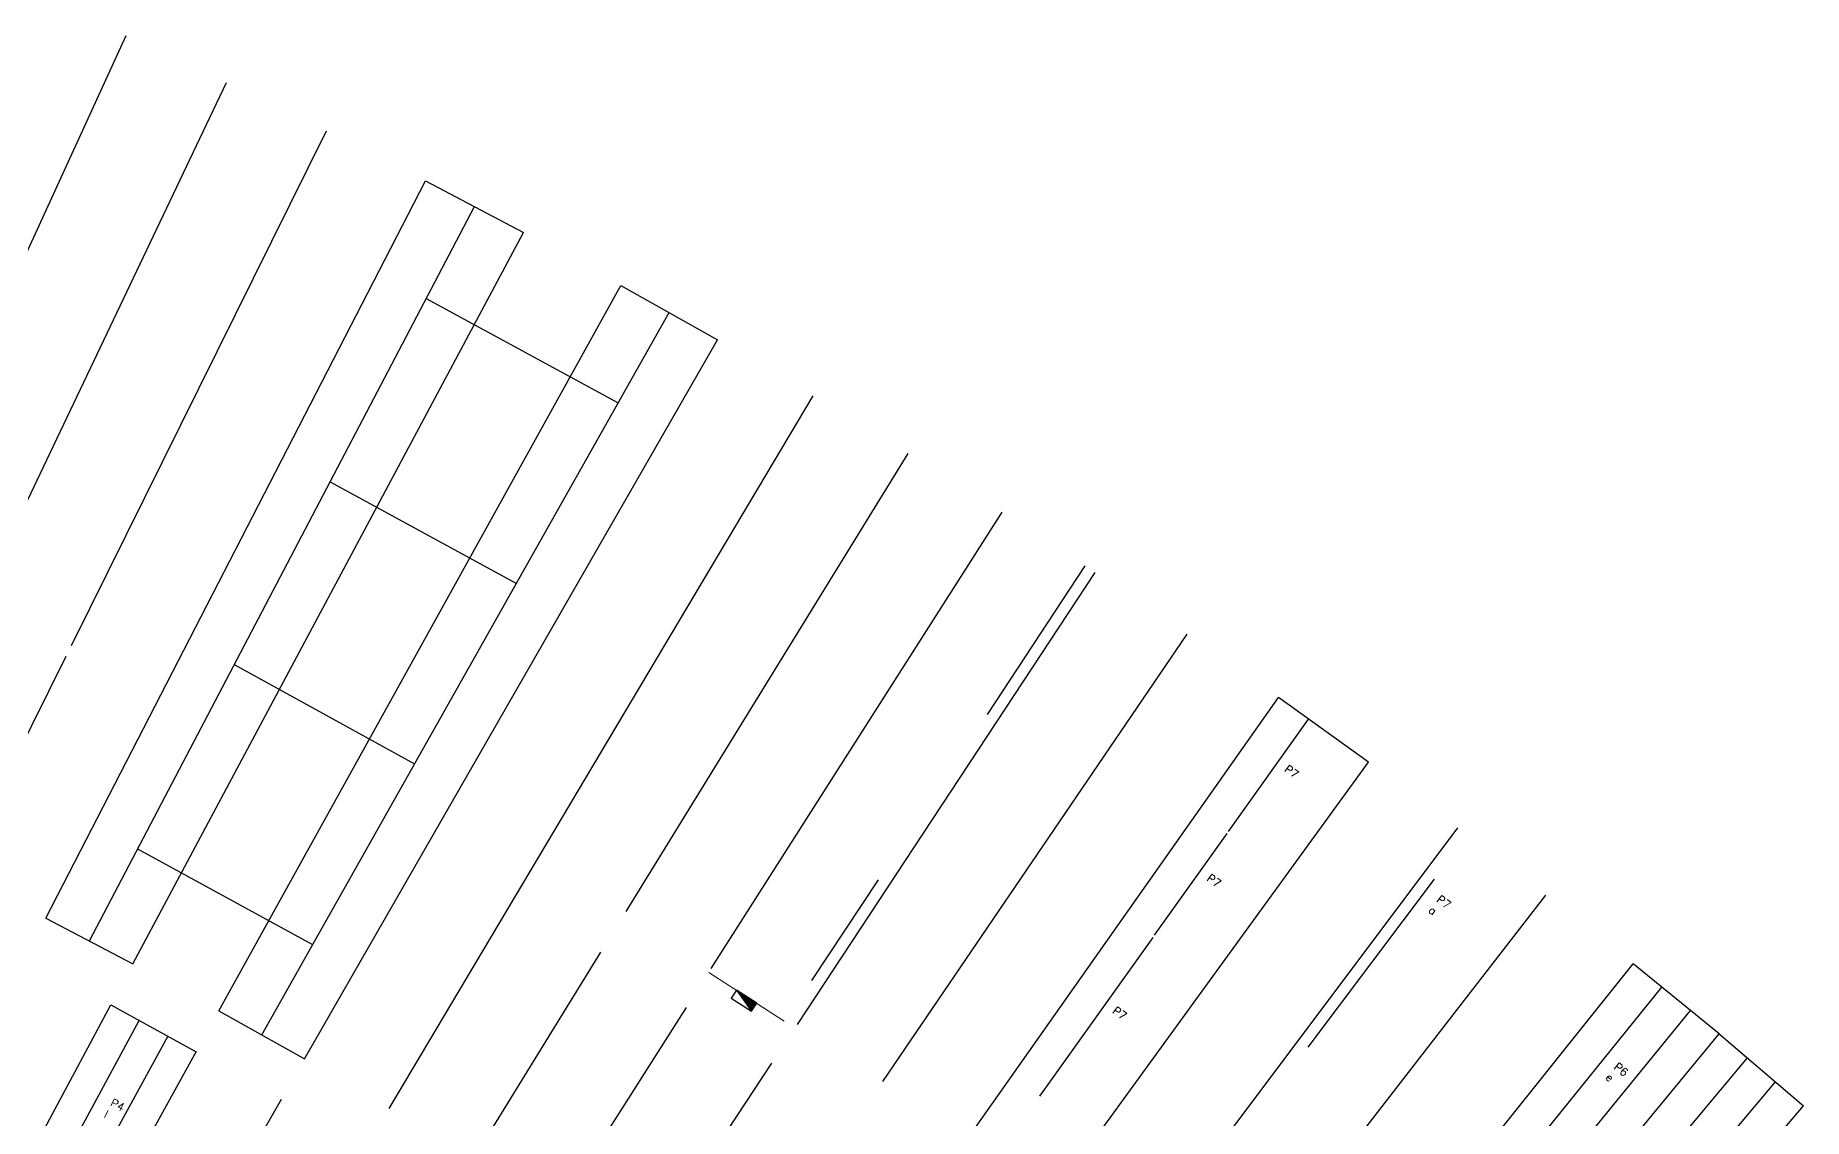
# Model space of a CAD drawing. Header units: millimetres. Extents: x -39 to 106, y -27 to 58.
# Drawn here: x 72.23 to 94.32, y 36.01 to 49.54 of the extents above; entities that cross this region are included whole.
import ezdxf

# ---------------------------------------------------------------- set-up
doc = ezdxf.new("R2010")
doc.units = ezdxf.units.MM
doc.layers.add('divisória', color=252, linetype='Continuous', lineweight=5)
for name, color, linetype in [('ELE_QUADROS', 4, 'Continuous'), ('IEL CIRC NORMAL', 7, 'Continuous'), ('LINHAS AUXILIARES', 7, 'Continuous')]:
    doc.layers.add(name, color=color, linetype=linetype)
doc.styles.add('Eletrico 2.5', font='romans.shx', dxfattribs={"height": 0.2})

# ---------------------------------------------------------------- blocks, each defined once
blk = doc.blocks.new('QDC')
at = {"layer": 'ELE_QUADROS'}
blk.add_hatch(color=10, dxfattribs=at).paths.add_polyline_path([(0, 24), (60, 0), (60, 24)])
for p, q in [((0, 24), (60, 0)), ((0, 24), (0, 0)), ((60, 24), (0, 24)), ((0, 0), (60, 0)), ((60, 0), (60, 24))]:
    blk.add_line(p, q, dxfattribs=at)

msp = doc.modelspace()

# ---------------------------------------------------------------- linework, layer by layer
at = {"layer": 'divisória'}
msp.add_line((80.645, 37.839), (81.588, 37.229), dxfattribs=at)
at = {"layer": 'LINHAS AUXILIARES'}
for p, q in [((70.549, 43.398), (73.364, 49.545)), ((71.526, 42.467), (74.62, 48.958)), ((72.68, 41.924), (75.866, 48.352)), ((72.36, 38.517), (77.103, 47.727)), ((77.103, 47.727), (78.33, 47.084)), ((72.905, 38.234), (77.716, 47.406)), ((73.447, 37.947), (78.33, 47.084)), ((74.524, 37.36), (79.547, 46.421)), ((79.547, 46.421), (80.754, 45.74)), ((77.115, 46.259), (79.514, 44.953)), ((75.058, 37.059), (80.15, 46.081)), ((75.593, 36.757), (80.754, 45.74)), ((76.652, 36.138), (81.95, 45.041)), ((79.61, 38.601), (83.135, 44.323)), ((75.912, 43.966), (78.241, 42.698)), ((80.676, 37.887), (84.309, 43.587)), ((84.125, 41.062), (85.347, 42.916)), ((81.752, 37.189), (85.472, 42.833)), ((82.818, 36.477), (86.623, 42.062)), ((71.265, 39.07), (72.614, 41.791)), ((74.714, 41.683), (76.967, 40.442)), ((83.87, 35.745), (87.762, 41.273)), ((88.889, 40.466), (87.762, 41.273)), ((87.138, 39.599), (88.138, 41.004)), ((84.913, 34.999), (88.889, 40.466)), ((85.944, 34.237), (90.004, 39.643)), ((86.215, 38.302), (87.12, 39.574)), ((73.506, 39.38), (75.694, 38.187)), ((81.932, 37.736), (82.763, 38.996)), ((88.134, 36.903), (89.712, 39.005)), ((86.963, 33.46), (91.105, 38.802)), ((72.36, 38.517), (73.447, 37.947)), ((84.782, 36.29), (86.196, 38.276)), ((77.701, 35.502), (79.295, 38.089)), ((87.97, 32.666), (92.194, 37.944)), ((93.269, 37.07), (92.194, 37.944)), ((89.719, 34.149), (92.552, 37.653)), ((69.987, 31.473), (73.173, 37.435)), ((73.173, 37.435), (74.239, 36.845)), ((74.524, 37.36), (75.592, 36.758)), ((78.74, 34.85), (80.364, 37.398)), ((90.061, 33.875), (92.911, 37.362)), ((70.313, 31.296), (73.529, 37.238)), ((73.884, 37.042), (70.64, 31.118)), ((90.404, 33.6), (93.269, 37.07)), ((93.269, 37.07), (94.324, 36.172)), ((70.966, 30.94), (74.243, 36.853)), ((79.77, 34.184), (81.432, 36.705)), ((90.738, 33.316), (93.621, 36.771)), ((91.072, 33.031), (93.972, 36.471)), ((71.936, 30.393), (75.304, 36.254)), ((91.413, 32.754), (94.324, 36.172))]:
    msp.add_line(p, q, dxfattribs=at)

# ---------------------------------------------------------------- block references
at = {"layer": 'ELE_QUADROS', "xscale": 0.005, "yscale": 0.005, "zscale": 0.005, "rotation": 327.1018353334369}
msp.add_blockref('QDC', (80.926, 37.515), dxfattribs=at)

# ---------------------------------------------------------------- texts
at = {"layer": 'IEL CIRC NORMAL', "char_height": 0.1, "width": 0.15814, "attachment_point": 1, "style": 'Eletrico 2.5'}
for s, insert, rotation in [('P7', (87.885, 40.439), 324.5563), ('P7', (86.915, 39.075), 324.5563), ('P7\\Pa', (89.788, 38.81), 323.0777), ('P7', (85.737, 37.42), 324.5563), ('P6\\Pe', (92.008, 36.719), 321.0418), ('P4\\Pl', (73.204, 36.268), 331.5868)]:
    msp.add_mtext(s, dxfattribs=dict(at, insert=insert, rotation=rotation))

doc.saveas('drawing.dxf')
